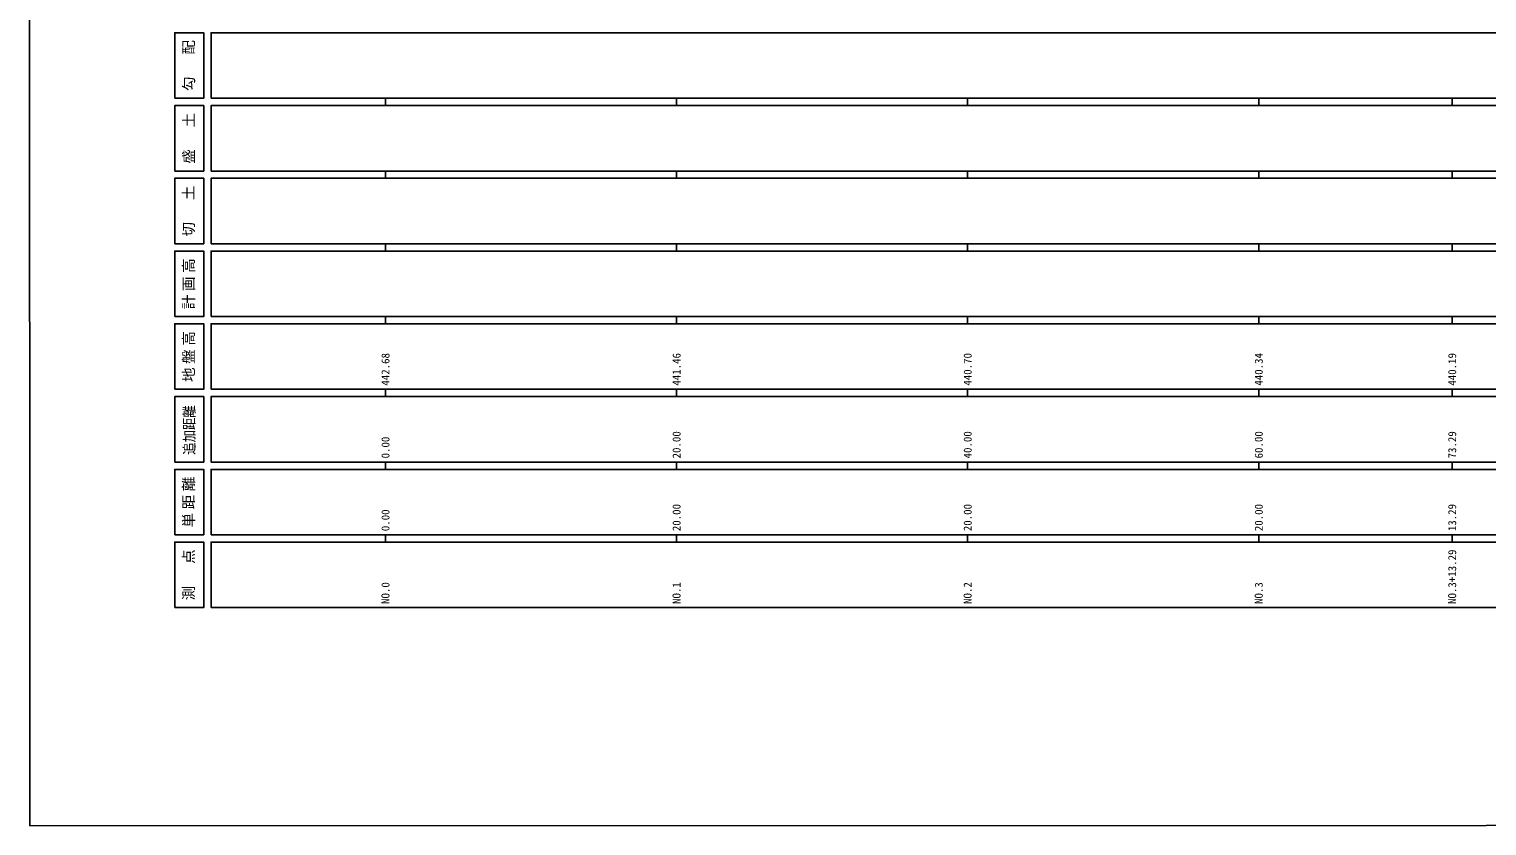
# Model space of a CAD drawing. Units: millimetres on the paper, with parts at other scales. Extents: x 20 to 821, y 20 to 574.
# Drawn here: x 20 to 420.6, y 20 to 239 of the extents above; entities that cross this region are included whole.
import ezdxf
from ezdxf.enums import TextEntityAlignment as Align

# ---------------------------------------------------------------- set-up
doc = ezdxf.new("R2010")
doc.units = ezdxf.units.MM
for name, color, linetype, lineweight in [('S-TTL-BAND', 7, 'Continuous', 13), ('図枠', 7, 'Continuous', 25), ('縦断表', 7, 'Continuous', 25)]:
    doc.layers.add(name, color=color, linetype=linetype, lineweight=lineweight)
doc.styles.add('ＭＳ ゴシック', font='')
doc.styles.add('ＭＳ 明朝', font='')
doc.styles.get('ＭＳ ゴシック').set_extended_font_data('MS Gothic')
doc.styles.get('ＭＳ 明朝').set_extended_font_data('MS Mincho')

msp = doc.modelspace()

# ---------------------------------------------------------------- linework, layer by layer
at = {"layer": '図枠'}
msp.add_lwpolyline([(20.163, 20), (820.674, 20.176), (821.223, 574.048), (20, 574.039)], close=True, dxfattribs=at)
at = {"layer": '縦断表'}
for p, q in [((117.92, 220), (117.92, 218)), ((197.92, 220), (197.92, 218)), ((277.92, 220), (277.92, 218)), ((357.92, 220), (357.92, 218)), ((411.08, 220), (411.08, 218)), ((117.92, 200), (117.92, 198)), ((197.92, 200), (197.92, 198)), ((277.92, 200), (277.92, 198)), ((357.92, 200), (357.92, 198)), ((411.08, 200), (411.08, 198)), ((117.92, 180), (117.92, 178)), ((197.92, 180), (197.92, 178)), ((277.92, 180), (277.92, 178)), ((357.92, 180), (357.92, 178)), ((411.08, 180), (411.08, 178)), ((117.92, 160), (117.92, 158)), ((197.92, 160), (197.92, 158)), ((277.92, 160), (277.92, 158)), ((357.92, 160), (357.92, 158)), ((411.08, 160), (411.08, 158)), ((117.92, 140), (117.92, 138)), ((197.92, 140), (197.92, 138)), ((277.92, 140), (277.92, 138)), ((357.92, 140), (357.92, 138)), ((411.08, 140), (411.08, 138)), ((117.92, 120), (117.92, 118)), ((197.92, 120), (197.92, 118)), ((277.92, 120), (277.92, 118)), ((357.92, 120), (357.92, 118)), ((411.08, 120), (411.08, 118)), ((117.92, 100), (117.92, 98)), ((197.92, 100), (197.92, 98)), ((277.92, 100), (277.92, 98)), ((357.92, 100), (357.92, 98)), ((411.08, 100), (411.08, 98))]:
    msp.add_line(p, q, dxfattribs=at)
for points in [[(60, 220), (68, 220), (68, 238), (60, 238)], [(70, 220), (575.48, 220), (575.48, 238), (70, 238)], [(60, 200), (68, 200), (68, 218), (60, 218)], [(70, 200), (575.48, 200), (575.48, 218), (70, 218)], [(60, 180), (68, 180), (68, 198), (60, 198)], [(70, 180), (575.48, 180), (575.48, 198), (70, 198)], [(60, 160), (68, 160), (68, 178), (60, 178)], [(70, 160), (575.48, 160), (575.48, 178), (70, 178)], [(60, 140), (68, 140), (68, 158), (60, 158)], [(70, 140), (575.48, 140), (575.48, 158), (70, 158)], [(60, 120), (68, 120), (68, 138), (60, 138)], [(70, 120), (575.48, 120), (575.48, 138), (70, 138)], [(60, 100), (68, 100), (68, 118), (60, 118)], [(70, 100), (575.48, 100), (575.48, 118), (70, 118)], [(60, 80), (68, 80), (68, 98), (60, 98)], [(70, 80), (575.48, 80), (575.48, 98), (70, 98)]]:
    msp.add_lwpolyline(points, close=True, dxfattribs=at)

# ---------------------------------------------------------------- texts
at = {"layer": 'S-TTL-BAND', "style": 'ＭＳ ゴシック'}
for s, p in [('442.68', (117.92, 141)), ('441.46', (197.92, 141)), ('440.70', (277.92, 141)), ('440.34', (357.92, 141)), ('440.19', (411.08, 141)), ('20.00', (197.92, 121)), ('40.00', (277.92, 121)), ('60.00', (357.92, 121)), ('73.29', (411.08, 121)), ('0.00', (117.92, 121)), ('20.00', (197.92, 101)), ('20.00', (277.92, 101)), ('20.00', (357.92, 101)), ('13.29', (411.08, 101)), ('0.00', (117.92, 101)), ('NO.3+13.29', (411.08, 81)), ('NO.0', (117.92, 81)), ('NO.1', (197.92, 81)), ('NO.2', (277.92, 81)), ('NO.3', (357.92, 81))]:
    msp.add_text(s, height=2.199, rotation=90, dxfattribs=at).set_placement(p, align=Align.MIDDLE_LEFT)
at = {"layer": '縦断表', "style": 'ＭＳ 明朝', "width": 0.85}
msp.add_text('追加距離', height=2.933, rotation=90, dxfattribs=at).set_placement((64, 122), align=Align.MIDDLE_LEFT)
at = {"layer": '縦断表', "char_height": 2.933, "attachment_point": 4, "rotation": 90, "style": 'ＭＳ 明朝'}
for s, insert in [('\\T2.5;勾配', (64, 222)), ('\\T2.5;盛土', (64, 202)), ('\\T2.5;切土', (64, 182)), ('\\T1.25;計画高', (64, 162)), ('\\T1.25;地盤高', (64, 142)), ('\\T1.25;単距離', (64, 102)), ('\\T2.5;測点', (64, 82))]:
    msp.add_mtext(s, dxfattribs=dict(at, insert=insert))

doc.saveas('drawing.dxf')
